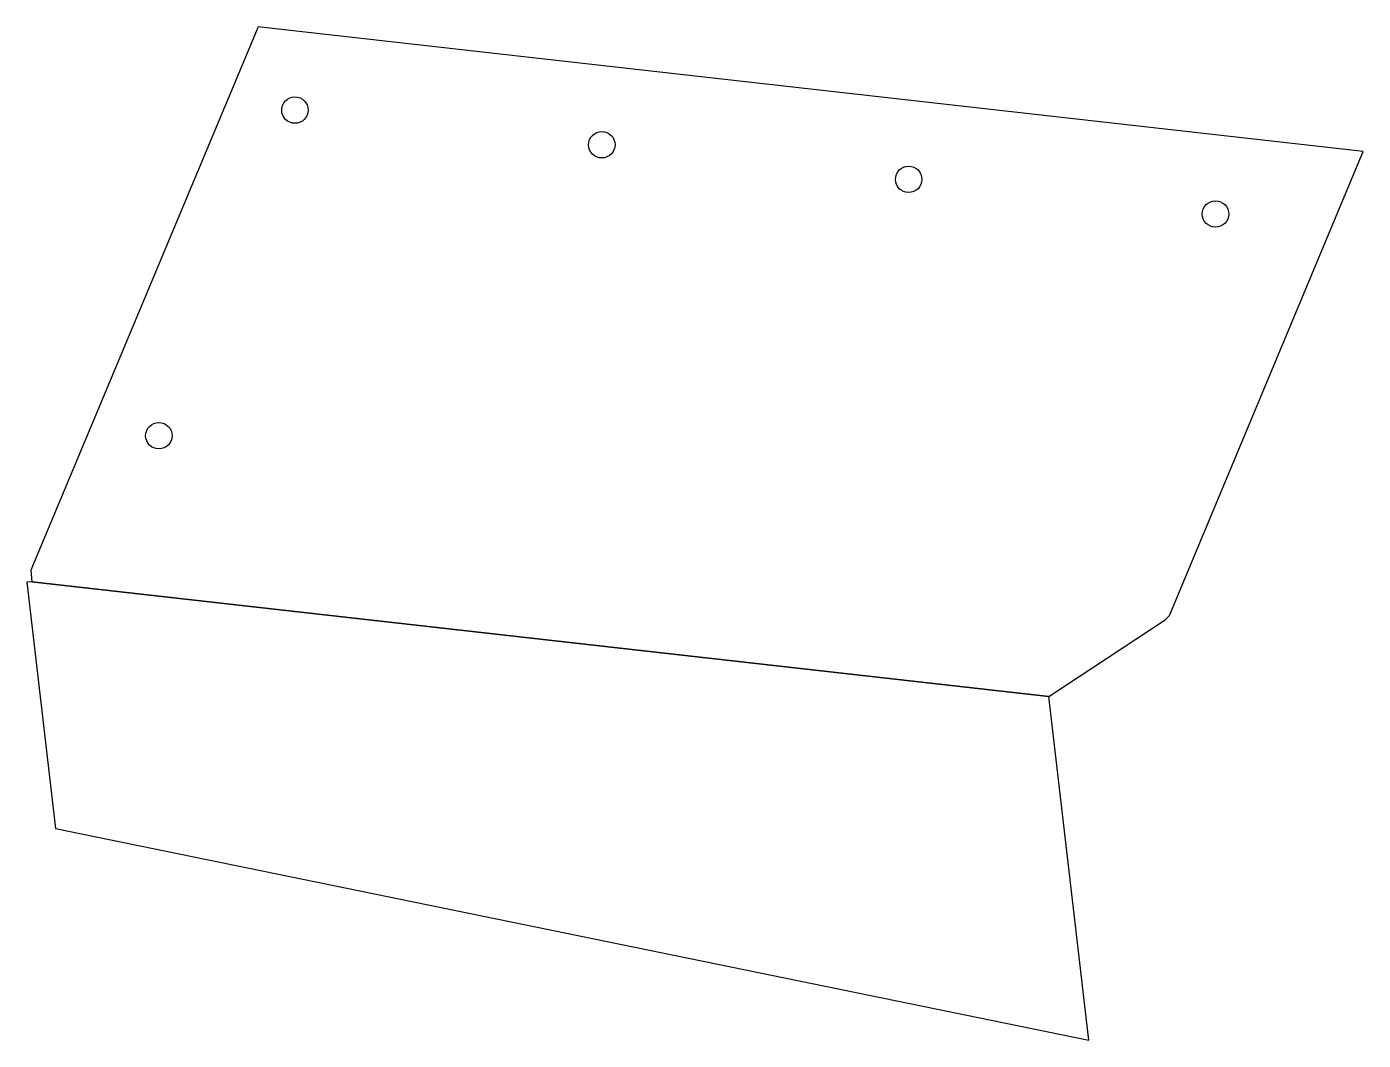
# Model space of a CAD drawing. Header units: millimetres. Extents: x -1824 to -1521, y -1172 to -942.
import ezdxf

# ---------------------------------------------------------------- set-up
doc = ezdxf.new("R2010")
doc.units = ezdxf.units.MM
doc.layers.get('0').update_dxf_attribs({"linetype": 'CONTINUOUS'})

msp = doc.modelspace()

# ---------------------------------------------------------------- linework, layer by layer
for points in [[(-1822.58, -1065.2), (-1822.35, -1067.78), (-1591.85, -1093.81), (-1591.83, -1093.81), (-1565.43, -1076.45), (-1564.51, -1075.45), (-1520.55, -970.26), (-1770.49, -942.04), (-1771.09, -941.98)], [(-1817.02, -1123.74), (-1582.76, -1171.73), (-1591.85, -1093.81), (-1822.38, -1067.78), (-1823.53, -1067.91)]]:
    msp.add_lwpolyline(points, close=True)
for centre in [(-1762.73, -960.87), (-1693.17, -968.72), (-1623.61, -976.57), (-1554.05, -984.43), (-1793.57, -1034.68)]:
    msp.add_circle(centre, 3)

doc.saveas('drawing.dxf')
